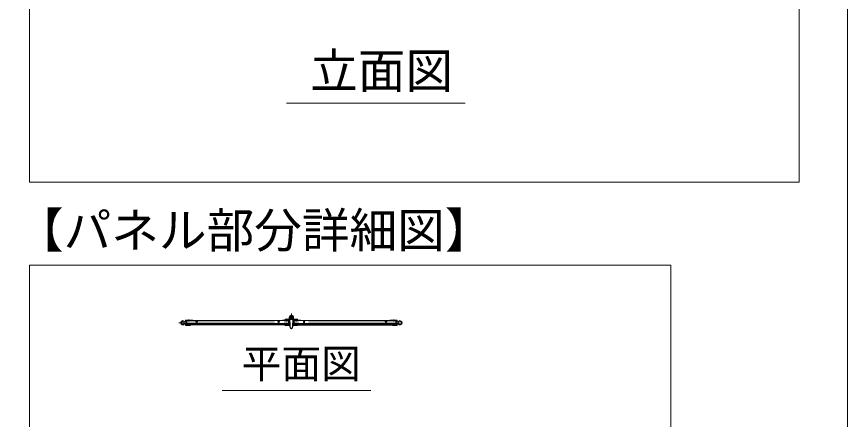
# Model space of a CAD drawing. Units: millimetres, scale not verified. Extents: x -9305 to 9305, y -6415 to 6415.
# Drawn here: x 5890 to 9305, y -793 to 862 of the extents above; entities that cross this region are included whole.
import ezdxf
from ezdxf.enums import TextEntityAlignment as Align

# ---------------------------------------------------------------- set-up
doc = ezdxf.new("R2010")
doc.units = ezdxf.units.MM
doc.header["$LTSCALE"] = 40
doc.linetypes.add('DOUBLE_CHAIN2', pattern=[12.8, 9, -1, 0.6, -0.6, 0.6, -1])
for name, color, linetype, lineweight in [('0-0_0', 7, 'Continuous', 9), ('0-6_LAYER0', 7, 'Continuous', 9), ('0-8_TEXT', 7, 'Continuous', 9), ('0-A_図面枠', 7, 'Continuous', 9)]:
    doc.layers.add(name, color=color, linetype=linetype, lineweight=lineweight)
doc.styles.add('ＭＳ ゴシック', font='')
doc.styles.get('ＭＳ ゴシック').set_extended_font_data('MS Gothic')

msp = doc.modelspace()

# ---------------------------------------------------------------- linework, layer by layer
at = {"layer": '0-0_0'}
for p, q in [((7014.31, -371.36), (7014.08, -377.48)), ((7024.5, -371.74), (7024.28, -377.86)), ((7025.9, -368.46), (7026.35, -368.21)), ((7027.04, -368.4), (7028.54, -371.07)), ((6572.68, -396.34), (6557.3, -396.34)), ((6583.9, -393.28), (6582.1, -393.28)), ((6583.9, -399.4), (6582.1, -399.4)), ((6584.42, -392.2), (6584.41, -385.83)), ((6584.42, -400.36), (6585.44, -400.36)), ((6584.42, -406.74), (6584.42, -400.36)), ((6584.92, -385.32), (6614.5, -385.32)), ((6584.92, -407.25), (6602.78, -407.25)), ((6585.43, -386.85), (6588.49, -386.84)), ((6585.44, -405.72), (6585.44, -400.36)), ((6585.44, -405.72), (6588.5, -405.72)), ((6585.94, -387.16), (6588.5, -387.15)), ((6585.94, -391.24), (6585.94, -387.16)), ((6588.5, -405.72), (6588.49, -386.85)), ((6589.51, -386.85), (7007.72, -386.83)), ((6589.52, -399.4), (6589.51, -386.85)), ((6589.52, -399.4), (7007.72, -399.38)), ((6589.52, -399.4), (6620.12, -399.39)), ((6589.52, -405.52), (6589.52, -401.44)), ((6590.02, -400.92), (6606.86, -400.92)), ((6590.02, -406.02), (6604.3, -406.02)), ((6594.1, -404.5), (6591.02, -401.42)), ((6599.51, -404.5), (6596.43, -401.42)), ((6597.68, -382.51), (6597.68, -390.67)), ((6604.92, -404.5), (6601.84, -401.42)), ((6604.3, -405.72), (6604.3, -407.25)), ((6607.36, -400.41), (6606.86, -400.92)), ((6610.32, -404.5), (6607.25, -401.42)), ((6607.36, -400.41), (6616.54, -400.41)), ((6615.74, -404.5), (6612.66, -401.42)), ((6615.01, -386.85), (6615.01, -385.83)), ((6621.14, -404.5), (6618.07, -401.42)), ((6620.12, -400.92), (6620.12, -399.39)), ((6626.56, -404.5), (6623.48, -401.42)), ((6631.96, -404.5), (6628.89, -401.42)), ((6637.37, -404.5), (6634.3, -401.42)), ((6642.78, -404.5), (6639.71, -401.42)), ((6648.19, -404.5), (6645.12, -401.42)), ((6653.6, -404.5), (6650.53, -401.42)), ((6659.01, -404.5), (6655.94, -401.42)), ((6664.42, -404.5), (6661.34, -401.42)), ((6669.83, -404.5), (6666.76, -401.42)), ((6675.24, -404.5), (6672.16, -401.42)), ((6680.65, -404.5), (6677.57, -401.42)), ((6686.06, -404.5), (6682.98, -401.42)), ((6691.47, -404.5), (6688.39, -401.42)), ((6696.88, -404.5), (6693.8, -401.42)), ((6702.28, -404.5), (6699.21, -401.42)), ((6707.7, -404.5), (6704.62, -401.42)), ((6713.1, -404.5), (6710.03, -401.42)), ((6718.51, -404.5), (6715.44, -401.42)), ((6723.92, -404.5), (6720.85, -401.42)), ((6729.33, -404.5), (6726.26, -401.42)), ((6734.74, -404.5), (6731.67, -401.42)), ((6740.15, -404.5), (6737.08, -401.42)), ((6745.56, -404.5), (6742.48, -401.42)), ((6750.97, -404.5), (6747.9, -401.42)), ((6756.38, -404.5), (6753.3, -401.42)), ((6761.79, -404.5), (6758.71, -401.42)), ((6767.2, -404.5), (6764.12, -401.42)), ((6772.61, -404.5), (6769.53, -401.42)), ((6778.02, -404.5), (6774.94, -401.42)), ((6783.42, -404.5), (6780.35, -401.42)), ((6788.84, -404.5), (6785.76, -401.42)), ((6794.24, -404.5), (6791.17, -401.42)), ((6799.65, -404.5), (6796.58, -401.42)), ((6805.06, -404.5), (6801.99, -401.42)), ((6810.47, -404.5), (6807.4, -401.42)), ((6815.88, -404.5), (6812.81, -401.42)), ((6821.29, -404.5), (6818.22, -401.42)), ((6826.7, -404.5), (6823.63, -401.42)), ((6832.11, -404.5), (6829.04, -401.42)), ((6837.52, -404.5), (6834.44, -401.42)), ((6842.93, -404.5), (6839.86, -401.42)), ((6848.34, -404.5), (6845.26, -401.42)), ((6853.75, -404.5), (6850.67, -401.42)), ((6859.16, -404.5), (6856.08, -401.42)), ((6864.57, -404.5), (6861.49, -401.42)), ((6869.98, -404.5), (6866.9, -401.42)), ((6875.38, -404.5), (6872.31, -401.42)), ((6880.8, -404.5), (6877.72, -401.42)), ((6886.2, -404.5), (6883.13, -401.42)), ((6891.61, -404.5), (6888.54, -401.42)), ((6897.02, -404.5), (6893.95, -401.42)), ((6902.43, -404.5), (6899.36, -401.42)), ((6907.84, -404.5), (6904.77, -401.42)), ((6913.25, -404.5), (6910.18, -401.42)), ((6918.66, -404.5), (6915.58, -401.42)), ((6924.07, -404.5), (6921, -401.42)), ((6929.48, -404.5), (6926.4, -401.42)), ((6934.89, -404.5), (6931.81, -401.42)), ((6940.3, -404.5), (6937.22, -401.42)), ((6945.71, -404.5), (6942.63, -401.42)), ((6951.12, -404.5), (6948.04, -401.42)), ((6956.52, -404.5), (6953.45, -401.42)), ((6961.94, -404.5), (6958.86, -401.42)), ((6967.34, -404.5), (6964.27, -401.42)), ((6972.75, -404.5), (6969.68, -401.42)), ((6978.16, -404.5), (6975.09, -401.42)), ((6977.12, -400.91), (6977.12, -399.38)), ((7007.72, -399.38), (6977.12, -399.38)), ((6983.57, -404.5), (6980.5, -401.42)), ((6989.87, -400.4), (6980.69, -400.4)), ((6982.22, -386.84), (6982.22, -385.82)), ((7012.3, -385.3), (6982.72, -385.3)), ((6988.98, -404.5), (6985.91, -401.42)), ((6989.87, -400.4), (6990.38, -400.91)), ((7007.21, -400.91), (6990.38, -400.91)), ((6994.39, -404.5), (6991.32, -401.42)), ((6992.93, -405.7), (6992.93, -407.24)), ((7007.21, -406.01), (6992.93, -406.01)), ((6993.81, -381.25), (7013.72, -381.24)), ((6993.81, -381.25), (6993.81, -385.33)), ((6993.81, -383.29), (7019.67, -383.28)), ((6993.81, -385.33), (7010.13, -385.32)), ((7012.31, -407.23), (6994.46, -407.24)), ((6999.8, -404.5), (6996.72, -401.42)), ((6999.56, -382.5), (6999.56, -390.66)), ((7005.21, -404.5), (7002.14, -401.42)), ((7005.03, -381.24), (7005.03, -383.28)), ((7007.72, -401.59), (7007.54, -401.42)), ((7007.72, -399.38), (7007.72, -386.83)), ((7007.72, -405.5), (7007.72, -401.42)), ((7008.74, -405.7), (7008.74, -386.83)), ((7011.8, -405.7), (7008.74, -405.7)), ((7010.13, -383.28), (7010.13, -385.32)), ((7010.64, -375.64), (7010.64, -381.24)), ((7012.82, -400.35), (7011.8, -400.35)), ((7011.8, -405.7), (7011.8, -400.35)), ((7012.17, -379.72), (7012.17, -381.24)), ((7012.77, -395.62), (7013.06, -395.76)), ((7012.82, -392.19), (7012.82, -385.81)), ((7012.82, -406.72), (7012.82, -400.35)), ((7013.34, -411.52), (7013.34, -397.54)), ((7014.37, -411.52), (7014.25, -397.55)), ((7044.78, -383.28), (7018.91, -383.28)), ((7024.22, -411.52), (7024.34, -397.55)), ((7044.78, -381.24), (7024.86, -381.24)), ((7025.25, -411.52), (7025.25, -397.54)), ((7025.82, -395.62), (7025.53, -395.76)), ((7025.77, -392.19), (7025.77, -385.81)), ((7025.77, -400.35), (7026.79, -400.35)), ((7025.77, -406.72), (7025.77, -400.35)), ((7026.28, -385.3), (7055.86, -385.3)), ((7026.28, -407.23), (7044.13, -407.23)), ((7026.42, -379.72), (7026.42, -381.24)), ((7026.79, -405.7), (7026.79, -400.35)), ((7026.79, -405.7), (7029.85, -405.7)), ((7027.95, -375.64), (7027.95, -381.24)), ((7028.46, -383.28), (7028.46, -385.32)), ((7044.78, -385.32), (7028.46, -385.32)), ((7029.85, -405.7), (7029.85, -386.83)), ((7030.87, -386.83), (7449.07, -386.85)), ((7030.87, -399.38), (7030.87, -386.83)), ((7030.87, -399.38), (7061.47, -399.38)), ((7030.87, -399.38), (7449.07, -399.39)), ((7030.87, -405.5), (7030.87, -401.42)), ((7031.38, -400.91), (7048.21, -400.91)), ((7448.56, -406.02), (7031.38, -406.01)), ((7035.45, -404.49), (7032.38, -401.42)), ((7033.56, -381.24), (7033.56, -383.28)), ((7040.86, -404.49), (7037.79, -401.42)), ((7039.03, -382.5), (7039.03, -390.66)), ((7046.27, -404.49), (7043.2, -401.42)), ((7044.78, -381.24), (7044.78, -385.32)), ((7045.66, -405.7), (7045.66, -407.23)), ((7048.72, -400.4), (7048.21, -400.91)), ((7051.68, -404.49), (7048.61, -401.42)), ((7048.72, -400.4), (7057.9, -400.4)), ((7057.09, -404.49), (7054.02, -401.42)), ((7056.8, -386.62), (7056.5, -385.64)), ((7062.5, -404.49), (7059.42, -401.42)), ((7061.47, -400.91), (7061.47, -399.38)), ((7067.91, -404.49), (7064.84, -401.42)), ((7073.32, -404.49), (7070.24, -401.42)), ((7078.73, -404.49), (7075.65, -401.42)), ((7084.14, -404.49), (7081.06, -401.42)), ((7089.55, -404.49), (7086.47, -401.42)), ((7094.96, -404.49), (7091.88, -401.42)), ((7100.36, -404.49), (7097.29, -401.42)), ((7105.78, -404.49), (7102.7, -401.42)), ((7111.18, -404.49), (7108.11, -401.42)), ((7116.6, -404.49), (7113.52, -401.42)), ((7122, -404.49), (7118.93, -401.42)), ((7127.41, -404.49), (7124.34, -401.42)), ((7132.82, -404.49), (7129.75, -401.42)), ((7138.23, -404.49), (7135.16, -401.42)), ((7143.64, -404.49), (7140.57, -401.42)), ((7149.05, -404.49), (7145.98, -401.42)), ((7154.46, -404.49), (7151.38, -401.42)), ((7159.87, -404.49), (7156.8, -401.42)), ((7165.28, -404.49), (7162.2, -401.42)), ((7170.69, -404.49), (7167.61, -401.42)), ((7176.1, -404.49), (7173.02, -401.42)), ((7181.51, -404.49), (7178.43, -401.42)), ((7186.92, -404.49), (7183.84, -401.42)), ((7192.32, -404.49), (7189.25, -401.42)), ((7197.74, -404.49), (7194.66, -401.42)), ((7203.14, -404.49), (7200.07, -401.42)), ((7208.55, -404.49), (7205.48, -401.42)), ((7213.96, -404.49), (7210.89, -401.42)), ((7219.37, -404.49), (7216.3, -401.42)), ((7224.78, -404.49), (7221.71, -401.42)), ((7230.19, -404.49), (7227.12, -401.42)), ((7235.6, -404.49), (7232.52, -401.42)), ((7241.01, -404.49), (7237.94, -401.42)), ((7246.42, -404.49), (7243.34, -401.42)), ((7251.83, -404.49), (7248.75, -401.42)), ((7257.24, -404.49), (7254.16, -401.42)), ((7262.65, -404.49), (7259.57, -401.42)), ((7268.06, -404.49), (7264.98, -401.42)), ((7273.46, -404.49), (7270.39, -401.42)), ((7278.88, -404.49), (7275.8, -401.42)), ((7284.28, -404.49), (7281.21, -401.42)), ((7289.69, -404.49), (7286.62, -401.42)), ((7295.1, -404.49), (7292.03, -401.42)), ((7300.51, -404.49), (7297.44, -401.42)), ((7305.92, -404.49), (7302.85, -401.42)), ((7311.33, -404.49), (7308.26, -401.42)), ((7316.74, -404.49), (7313.66, -401.42)), ((7322.15, -404.49), (7319.08, -401.42)), ((7327.56, -404.49), (7324.48, -401.42)), ((7332.97, -404.49), (7329.9, -401.42)), ((7338.38, -404.49), (7335.3, -401.42)), ((7343.79, -404.49), (7340.71, -401.42)), ((7349.2, -404.49), (7346.12, -401.42)), ((7354.61, -404.49), (7351.53, -401.42)), ((7360.02, -404.49), (7356.94, -401.42)), ((7365.42, -404.49), (7362.35, -401.42)), ((7370.84, -404.49), (7367.76, -401.42)), ((7376.24, -404.49), (7373.17, -401.42)), ((7381.65, -404.49), (7378.58, -401.42)), ((7387.06, -404.49), (7383.99, -401.42)), ((7392.47, -404.49), (7389.4, -401.42)), ((7397.88, -404.49), (7394.81, -401.42)), ((7403.29, -404.49), (7400.22, -401.42)), ((7408.7, -404.49), (7405.62, -401.42)), ((7414.11, -404.49), (7411.04, -401.42)), ((7419.52, -404.49), (7416.44, -401.42)), ((7418.47, -400.92), (7418.47, -399.39)), ((7449.07, -399.39), (7418.47, -399.39)), ((7424.93, -404.49), (7421.85, -401.42)), ((7431.22, -400.41), (7422.04, -400.41)), ((7423.57, -386.85), (7423.57, -385.83)), ((7423.58, -386.85), (7423.58, -385.83)), ((7453.66, -385.32), (7424.08, -385.32)), ((7430.34, -404.49), (7427.26, -401.42)), ((7431.22, -400.41), (7431.73, -400.92)), ((7448.56, -400.92), (7431.73, -400.92)), ((7435.75, -404.49), (7432.67, -401.42)), ((7434.28, -405.72), (7434.28, -407.25)), ((7453.66, -407.25), (7435.81, -407.25)), ((7441.16, -404.49), (7438.08, -401.42)), ((7440.92, -382.51), (7440.92, -390.67)), ((7446.56, -404.49), (7443.49, -401.42)), ((7449.07, -401.59), (7448.9, -401.42)), ((7449.07, -399.39), (7449.07, -386.85)), ((7449.07, -405.51), (7449.07, -401.43)), ((7453.15, -386.85), (7450.09, -386.84)), ((7450.09, -405.72), (7450.09, -386.85)), ((7452.64, -387.15), (7450.09, -387.15)), ((7453.15, -405.72), (7450.09, -405.72)), ((7452.64, -391.23), (7452.64, -387.15)), ((7454.17, -400.36), (7453.15, -400.36)), ((7453.15, -405.72), (7453.15, -400.36)), ((7454.17, -392.2), (7454.17, -385.83)), ((7454.17, -406.74), (7454.17, -400.36)), ((7454.68, -393.27), (7456.48, -393.27)), ((7454.68, -399.39), (7456.48, -399.39))]:
    msp.add_line(p, q, dxfattribs=at)
at = {"layer": '0-0_0', "linetype": 'DOUBLE_CHAIN2'}
for p, q in [((7019.3, -374.62), (7019.3, -357.99)), ((6589.52, -388.03), (7007.72, -388.03)), ((6589.52, -398.08), (7007.72, -398.08)), ((7449.07, -388.03), (7030.87, -388.03)), ((7449.07, -398.08), (7030.87, -398.08))]:
    msp.add_line(p, q, dxfattribs=at)
at = {"layer": '0-0_0'}
for points in [[(5942.88, -159.36), (8579.57, -159.36), (8579.57, -4538.21), (5942.88, -4538.21)], [(6589.52, -404.5), (6589.52, -401.42), (7007.72, -401.42), (7007.72, -404.5)], [(7030.87, -404.49), (7030.87, -401.42), (7449.07, -401.42), (7449.07, -404.49)]]:
    msp.add_lwpolyline(points, close=True, dxfattribs=at)
for points in [[(7014.31, -371.36), (7019.52, -368.49), (7024.5, -371.74)], [(7028.35, -371.76), (7027.9, -372.02), (7025.9, -368.46)], [(6584.42, -392.2), (6585.44, -392.2), (6585.43, -386.85)], [(6585.94, -401.44), (6585.94, -405.52), (6588.5, -405.52)], [(6616.54, -400.41), (6617.06, -400.92), (6620.12, -400.92)], [(6980.69, -400.4), (6980.18, -400.91), (6977.12, -400.91)], [(7012.82, -392.19), (7011.8, -392.19), (7011.8, -386.83), (7008.74, -386.83)], [(7014.08, -377.48), (7019.07, -380.72), (7024.28, -377.86)], [(7025.77, -392.19), (7026.79, -392.19), (7026.79, -386.83), (7029.85, -386.83)], [(7057.9, -400.4), (7058.41, -400.91), (7061.47, -400.91)], [(7422.04, -400.41), (7421.53, -400.92), (7418.47, -400.92)], [(7452.64, -401.43), (7452.64, -405.51), (7450.09, -405.51)], [(7454.17, -392.2), (7453.15, -392.2), (7453.15, -386.85)]]:
    msp.add_lwpolyline(points, dxfattribs=at)
for centre, radius in [((7019.3, -374.62), 8.67), ((7019.3, -374.62), 8.16), ((7019.3, -374.62), 5.1), ((7019.3, -374.62), 4.59), ((7019.3, -374.62), 3.06), ((6572.68, -396.34), 5.61), ((6630.32, -393.1), 3.06), ((6966.92, -393.08), 3.06), ((7071.67, -393.08), 3.06), ((7408.28, -393.1), 3.06), ((7465.9, -396.33), 5.61)]:
    msp.add_circle(centre, radius, dxfattribs=at)
for centre, radius, start, end in [((7026.6, -368.66), 0.512, 29.382, 119.382), ((7028.1, -371.32), 0.512, 299.382, 29.382), ((6572.63, -396.28), 8.67, 28, 330.895), ((6582.1, -391.24), 2.04, 208.439, 270.002), ((6582.1, -401.44), 2.04, 90.002, 151.565), ((6583.9, -391.24), 2.04, 270.002, 0.002), ((6583.9, -401.44), 2.04, 0.002, 90.002), ((6584.92, -385.83), 0.512, 90.002, 180.002), ((6584.92, -406.74), 0.512, 180.002, 270.002), ((6590.02, -401.44), 0.512, 90.002, 180.002), ((6590.02, -405.52), 0.512, 180.002, 270.002), ((6597.68, -393.02), 8.67, 61.928, 118.072), ((6602.78, -405.72), 1.53, 270.002, 0.002), ((6611.96, -392.76), 8.67, 241.928, 298.072), ((6614.5, -385.83), 0.512, 0.002, 90.002), ((6985.28, -392.75), 8.67, 241.928, 298.072), ((6982.72, -385.82), 0.512, 90.002, 180.002), ((6994.46, -405.7), 1.53, 180.002, 270.002), ((6999.56, -388.81), 8.67, 61.928, 118.072), ((7007.21, -401.42), 0.512, 0.002, 90.002), ((7007.21, -405.5), 0.512, 270.002, 0.002), ((7012.31, -397.55), 1.02, 0.323, 180), ((7012.3, -385.81), 0.512, 0.002, 90.002), ((7012.31, -406.72), 0.512, 270.002, 0.002), ((7012.31, -397.55), 1.95, 0, 70.063), ((7026.28, -397.55), 1.95, 109.937, 180), ((7026.28, -397.55), 1.02, 0, 179.677), ((7026.28, -385.81), 0.512, 89.998, 179.998), ((7026.28, -406.72), 0.512, 179.998, 269.998), ((7031.38, -401.42), 0.512, 89.998, 179.998), ((7031.38, -405.5), 0.512, 179.998, 269.998), ((7039.03, -388.81), 8.67, 61.928, 118.072), ((7044.13, -405.7), 1.53, 269.998, 359.998), ((7053.31, -392.75), 8.67, 241.928, 298.072), ((7056.01, -385.79), 0.512, 17.118, 107.118), ((7426.64, -392.76), 8.67, 241.928, 298.072), ((7424.08, -385.83), 0.512, 89.998, 179.998), ((7424.08, -385.83), 0.512, 89.998, 179.998), ((7435.81, -405.72), 1.53, 179.998, 269.998), ((7440.92, -393.02), 8.67, 61.928, 118.072), ((7448.56, -401.43), 0.512, 359.998, 89.998), ((7448.56, -405.51), 0.512, 269.998, 359.998), ((7454.68, -391.23), 2.04, 179.998, 269.998), ((7454.68, -401.43), 2.04, 89.998, 179.998), ((7453.66, -385.83), 0.512, 359.998, 89.998), ((7453.66, -406.74), 0.512, 269.998, 359.998), ((7456.48, -391.23), 2.04, 269.998, 331.561), ((7456.48, -401.43), 2.04, 28.435, 89.998), ((7465.95, -396.28), 8.67, 209.105, 152), ((7019.3, -416.82), 3.86, 217.704, 322.296), ((7019.3, -416.82), 2.85, 217.704, 322.296)]:
    msp.add_arc(centre, radius, start, end, dxfattribs=at)
at = {"layer": '0-6_LAYER0'}
for p, q in [((7008.74, -404.42), (7008.74, -388.1)), ((7010.78, -387.6), (7009.25, -387.6)), ((7010.78, -404.94), (7009.25, -404.94)), ((7011.29, -388.1), (7011.29, -393.3)), ((7011.29, -397.55), (7011.29, -404.42)), ((7027.3, -388.62), (7027.3, -393.3)), ((7027.3, -397.55), (7027.3, -404.42)), ((7027.81, -387.6), (7029.34, -387.6)), ((7027.81, -404.94), (7029.34, -404.94)), ((7029.85, -404.42), (7029.85, -388.1))]:
    msp.add_line(p, q, dxfattribs=at)
for centre, radius, start, end in [((7009.25, -388.1), 0.512, 90, 180), ((7009.25, -404.42), 0.512, 180, 270), ((7010.78, -388.1), 0.512, 0, 90), ((7010.78, -404.42), 0.512, 270, 0), ((7013.84, -393.3), 2.55, 180, 245.323), ((7024.75, -393.3), 2.55, 294.677, 0), ((7027.81, -388.1), 0.512, 90, 180), ((7027.81, -404.42), 0.512, 180, 270), ((7029.34, -388.1), 0.512, 0, 90), ((7029.34, -404.42), 0.512, 270, 0), ((7025.58, -411.3), 12.24, 181.045, 220.133), ((7025.58, -411.3), 11.22, 179.698, 220.354), ((7013.01, -411.3), 11.22, 319.646, 0.302), ((7013.01, -411.3), 12.24, 319.867, 358.955)]:
    msp.add_arc(centre, radius, start, end, dxfattribs=at)
at = {"layer": '0-8_TEXT'}
msp.add_line((6734.76, -675.06), (7346.1, -675.06), dxfattribs=at)
at = {"layer": '0-A_図面枠'}
msp.add_line((6999.71, 506.55), (7733.32, 506.55), dxfattribs=at)
for points in [[(-9304.61, -6414.98), (9304.61, -6414.98), (9304.61, 6414.98), (-9304.61, 6414.98)], [(5942.88, 4367.32), (9106.91, 4367.32), (9106.91, 181.97), (5942.88, 181.97)]]:
    msp.add_lwpolyline(points, close=True, dxfattribs=at)

# ---------------------------------------------------------------- texts
at = {"layer": '0-8_TEXT', "style": 'ＭＳ ゴシック'}
for s, height, p in [('【パネル部分詳細図】', 143.6, (5887.25, -130.95)), ('平面図', 119.6, (6815.36, -660.41))]:
    msp.add_text(s, height=height, dxfattribs=at).set_placement(p, align=Align.BOTTOM_LEFT)
at = {"layer": '0-A_図面枠', "style": 'ＭＳ ゴシック'}
msp.add_text('立面図', height=143.6, dxfattribs=at).set_placement((7096.43, 524.13), align=Align.BOTTOM_LEFT)

doc.saveas('drawing.dxf')
